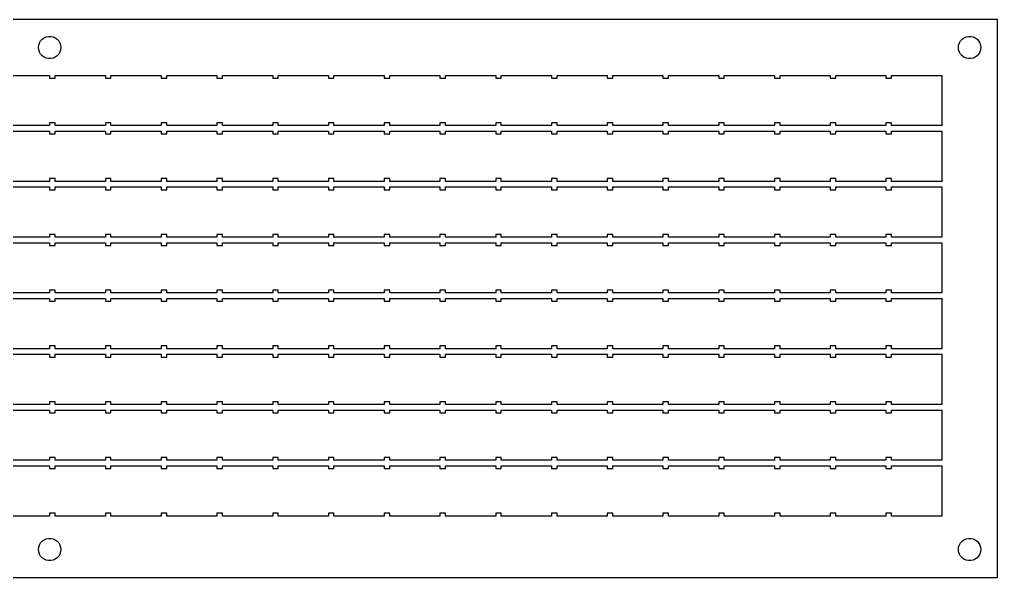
# Model space of a CAD drawing. Header units: metres. Extents: x 0 to 340, y 0 to 100.
# Drawn here: x 164.6 to 340, y 0 to 100 of the extents above; entities that cross this region are included whole.
import ezdxf

# ---------------------------------------------------------------- set-up
doc = ezdxf.new("R2010")
doc.units = ezdxf.units.M

msp = doc.modelspace()

# ---------------------------------------------------------------- linework, layer by layer
for p, q in [((340, 100), (0, 100)), ((340, 0), (340, 100)), ((168.382, 96.1756), (168.662, 96.4863)), ((168.662, 96.4863), (169, 96.732)), ((169, 96.732), (169.382, 96.9021)), ((169.382, 96.9021), (169.791, 96.989)), ((169.791, 96.989), (170.209, 96.989)), ((170.209, 96.989), (170.618, 96.9021)), ((170.618, 96.9021), (171, 96.732)), ((171, 96.732), (171.338, 96.4863)), ((171.338, 96.4863), (171.618, 96.1756)), ((333.382, 96.1756), (333.662, 96.4863)), ((333.662, 96.4863), (334, 96.732)), ((334, 96.732), (334.382, 96.9021)), ((334.382, 96.9021), (334.791, 96.989)), ((334.791, 96.989), (335.209, 96.989)), ((335.209, 96.989), (335.618, 96.9021)), ((335.618, 96.9021), (336, 96.732)), ((336, 96.732), (336.338, 96.4863)), ((336.338, 96.4863), (336.618, 96.1756)), ((168, 95), (168.044, 95.4158)), ((168.044, 94.5842), (168, 95)), ((168.044, 95.4158), (168.173, 95.8135)), ((168.173, 95.8135), (168.382, 96.1756)), ((171.618, 96.1756), (171.827, 95.8135)), ((171.827, 95.8135), (171.956, 95.4158)), ((171.956, 95.4158), (172, 95)), ((172, 95), (171.956, 94.5842)), ((333, 95), (333.044, 95.4158)), ((333.044, 94.5842), (333, 95)), ((333.044, 95.4158), (333.173, 95.8135)), ((333.173, 95.8135), (333.382, 96.1756)), ((336.618, 96.1756), (336.827, 95.8135)), ((336.827, 95.8135), (336.956, 95.4158)), ((336.956, 95.4158), (337, 95)), ((337, 95), (336.956, 94.5842)), ((168.173, 94.1865), (168.044, 94.5842)), ((168.382, 93.8244), (168.173, 94.1865)), ((168.662, 93.5137), (168.382, 93.8244)), ((169, 93.2679), (168.662, 93.5137)), ((169.382, 93.0979), (169, 93.2679)), ((169.791, 93.011), (169.382, 93.0979)), ((170.209, 93.011), (169.791, 93.011)), ((170.618, 93.0979), (170.209, 93.011)), ((171, 93.2679), (170.618, 93.0979)), ((171.338, 93.5137), (171, 93.2679)), ((171.618, 93.8244), (171.338, 93.5137)), ((171.827, 94.1865), (171.618, 93.8244)), ((171.956, 94.5842), (171.827, 94.1865)), ((333.173, 94.1865), (333.044, 94.5842)), ((333.382, 93.8244), (333.173, 94.1865)), ((333.662, 93.5137), (333.382, 93.8244)), ((334, 93.2679), (333.662, 93.5137)), ((334.382, 93.0979), (334, 93.2679)), ((334.791, 93.011), (334.382, 93.0979)), ((335.209, 93.011), (334.791, 93.011)), ((335.618, 93.0979), (335.209, 93.011)), ((336, 93.2679), (335.618, 93.0979)), ((336.338, 93.5137), (336, 93.2679)), ((336.618, 93.8244), (336.338, 93.5137)), ((336.827, 94.1865), (336.618, 93.8244)), ((336.956, 94.5842), (336.827, 94.1865)), ((161, 90), (170, 90)), ((170, 90), (170, 89.5)), ((170, 89.5), (171, 89.5)), ((171, 89.5), (171, 90)), ((171, 90), (180, 90)), ((180, 90), (180, 89.5)), ((180, 89.5), (181, 89.5)), ((181, 89.5), (181, 90)), ((181, 90), (190, 90)), ((190, 90), (190, 89.5)), ((190, 89.5), (191, 89.5)), ((191, 89.5), (191, 90)), ((191, 90), (200, 90)), ((200, 90), (200, 89.5)), ((200, 89.5), (201, 89.5)), ((201, 89.5), (201, 90)), ((201, 90), (210, 90)), ((210, 90), (210, 89.5)), ((210, 89.5), (211, 89.5)), ((211, 89.5), (211, 90)), ((211, 90), (220, 90)), ((220, 90), (220, 89.5)), ((220, 89.5), (221, 89.5)), ((221, 89.5), (221, 90)), ((221, 90), (230, 90)), ((230, 90), (230, 89.5)), ((230, 89.5), (231, 89.5)), ((231, 89.5), (231, 90)), ((231, 90), (240, 90)), ((240, 90), (240, 89.5)), ((240, 89.5), (241, 89.5)), ((241, 89.5), (241, 90)), ((241, 90), (250, 90)), ((250, 90), (250, 89.5)), ((250, 89.5), (251, 89.5)), ((251, 89.5), (251, 90)), ((251, 90), (260, 90)), ((260, 90), (260, 89.5)), ((260, 89.5), (261, 89.5)), ((261, 89.5), (261, 90)), ((261, 90), (270, 90)), ((270, 90), (270, 89.5)), ((270, 89.5), (271, 89.5)), ((271, 89.5), (271, 90)), ((271, 90), (280, 90)), ((280, 90), (280, 89.5)), ((280, 89.5), (281, 89.5)), ((281, 89.5), (281, 90)), ((281, 90), (290, 90)), ((290, 90), (290, 89.5)), ((290, 89.5), (291, 89.5)), ((291, 89.5), (291, 90)), ((291, 90), (300, 90)), ((300, 90), (300, 89.5)), ((300, 89.5), (301, 89.5)), ((301, 89.5), (301, 90)), ((301, 90), (310, 90)), ((310, 90), (310, 89.5)), ((310, 89.5), (311, 89.5)), ((311, 89.5), (311, 90)), ((311, 90), (320, 90)), ((320, 90), (320, 89.5)), ((320, 89.5), (321, 89.5)), ((321, 89.5), (321, 90)), ((321, 90), (330, 90)), ((330, 90), (330, 81)), ((170, 81), (161, 81)), ((171, 81.5), (170, 81.5)), ((170, 81.5), (170, 81)), ((171, 81), (171, 81.5)), ((180, 81), (171, 81)), ((181, 81.5), (180, 81.5)), ((180, 81.5), (180, 81)), ((181, 81), (181, 81.5)), ((190, 81), (181, 81)), ((191, 81.5), (190, 81.5)), ((190, 81.5), (190, 81)), ((191, 81), (191, 81.5)), ((200, 81), (191, 81)), ((201, 81.5), (200, 81.5)), ((200, 81.5), (200, 81)), ((201, 81), (201, 81.5)), ((210, 81), (201, 81)), ((211, 81.5), (210, 81.5)), ((210, 81.5), (210, 81)), ((211, 81), (211, 81.5)), ((220, 81), (211, 81)), ((221, 81.5), (220, 81.5)), ((220, 81.5), (220, 81)), ((221, 81), (221, 81.5)), ((230, 81), (221, 81)), ((231, 81.5), (230, 81.5)), ((230, 81.5), (230, 81)), ((231, 81), (231, 81.5)), ((240, 81), (231, 81)), ((241, 81.5), (240, 81.5)), ((240, 81.5), (240, 81)), ((241, 81), (241, 81.5)), ((250, 81), (241, 81)), ((251, 81.5), (250, 81.5)), ((250, 81.5), (250, 81)), ((251, 81), (251, 81.5)), ((260, 81), (251, 81)), ((261, 81.5), (260, 81.5)), ((260, 81.5), (260, 81)), ((261, 81), (261, 81.5)), ((270, 81), (261, 81)), ((271, 81.5), (270, 81.5)), ((270, 81.5), (270, 81)), ((271, 81), (271, 81.5)), ((280, 81), (271, 81)), ((281, 81.5), (280, 81.5)), ((280, 81.5), (280, 81)), ((281, 81), (281, 81.5)), ((290, 81), (281, 81)), ((291, 81.5), (290, 81.5)), ((290, 81.5), (290, 81)), ((291, 81), (291, 81.5)), ((300, 81), (291, 81)), ((301, 81.5), (300, 81.5)), ((300, 81.5), (300, 81)), ((301, 81), (301, 81.5)), ((310, 81), (301, 81)), ((311, 81.5), (310, 81.5)), ((310, 81.5), (310, 81)), ((311, 81), (311, 81.5)), ((320, 81), (311, 81)), ((321, 81.5), (320, 81.5)), ((320, 81.5), (320, 81)), ((321, 81), (321, 81.5)), ((330, 81), (321, 81)), ((161, 80), (170, 80)), ((170, 80), (170, 79.5)), ((170, 79.5), (171, 79.5)), ((171, 79.5), (171, 80)), ((171, 80), (180, 80)), ((180, 80), (180, 79.5)), ((180, 79.5), (181, 79.5)), ((181, 79.5), (181, 80)), ((181, 80), (190, 80)), ((190, 80), (190, 79.5)), ((190, 79.5), (191, 79.5)), ((191, 79.5), (191, 80)), ((191, 80), (200, 80)), ((200, 80), (200, 79.5)), ((200, 79.5), (201, 79.5)), ((201, 79.5), (201, 80)), ((201, 80), (210, 80)), ((210, 80), (210, 79.5)), ((210, 79.5), (211, 79.5)), ((211, 79.5), (211, 80)), ((211, 80), (220, 80)), ((220, 80), (220, 79.5)), ((220, 79.5), (221, 79.5)), ((221, 79.5), (221, 80)), ((221, 80), (230, 80)), ((230, 80), (230, 79.5)), ((230, 79.5), (231, 79.5)), ((231, 79.5), (231, 80)), ((231, 80), (240, 80)), ((240, 80), (240, 79.5)), ((240, 79.5), (241, 79.5)), ((241, 79.5), (241, 80)), ((241, 80), (250, 80)), ((250, 80), (250, 79.5)), ((250, 79.5), (251, 79.5)), ((251, 79.5), (251, 80)), ((251, 80), (260, 80)), ((260, 80), (260, 79.5)), ((260, 79.5), (261, 79.5)), ((261, 79.5), (261, 80)), ((261, 80), (270, 80)), ((270, 80), (270, 79.5)), ((270, 79.5), (271, 79.5)), ((271, 79.5), (271, 80)), ((271, 80), (280, 80)), ((280, 80), (280, 79.5)), ((280, 79.5), (281, 79.5)), ((281, 79.5), (281, 80)), ((281, 80), (290, 80)), ((290, 80), (290, 79.5)), ((290, 79.5), (291, 79.5)), ((291, 79.5), (291, 80)), ((291, 80), (300, 80)), ((300, 80), (300, 79.5)), ((300, 79.5), (301, 79.5)), ((301, 79.5), (301, 80)), ((301, 80), (310, 80)), ((310, 80), (310, 79.5)), ((310, 79.5), (311, 79.5)), ((311, 79.5), (311, 80)), ((311, 80), (320, 80)), ((320, 80), (320, 79.5)), ((320, 79.5), (321, 79.5)), ((321, 79.5), (321, 80)), ((321, 80), (330, 80)), ((330, 80), (330, 71)), ((170, 71), (161, 71)), ((171, 71.5), (170, 71.5)), ((170, 71.5), (170, 71)), ((171, 71), (171, 71.5)), ((180, 71), (171, 71)), ((181, 71.5), (180, 71.5)), ((180, 71.5), (180, 71)), ((181, 71), (181, 71.5)), ((190, 71), (181, 71)), ((191, 71.5), (190, 71.5)), ((190, 71.5), (190, 71)), ((191, 71), (191, 71.5)), ((200, 71), (191, 71)), ((201, 71.5), (200, 71.5)), ((200, 71.5), (200, 71)), ((201, 71), (201, 71.5)), ((210, 71), (201, 71)), ((211, 71.5), (210, 71.5)), ((210, 71.5), (210, 71)), ((211, 71), (211, 71.5)), ((220, 71), (211, 71)), ((221, 71.5), (220, 71.5)), ((220, 71.5), (220, 71)), ((221, 71), (221, 71.5)), ((230, 71), (221, 71)), ((231, 71.5), (230, 71.5)), ((230, 71.5), (230, 71)), ((231, 71), (231, 71.5)), ((240, 71), (231, 71)), ((241, 71.5), (240, 71.5)), ((240, 71.5), (240, 71)), ((241, 71), (241, 71.5)), ((250, 71), (241, 71)), ((251, 71.5), (250, 71.5)), ((250, 71.5), (250, 71)), ((251, 71), (251, 71.5)), ((260, 71), (251, 71)), ((261, 71.5), (260, 71.5)), ((260, 71.5), (260, 71)), ((261, 71), (261, 71.5)), ((270, 71), (261, 71)), ((271, 71.5), (270, 71.5)), ((270, 71.5), (270, 71)), ((271, 71), (271, 71.5)), ((280, 71), (271, 71)), ((281, 71.5), (280, 71.5)), ((280, 71.5), (280, 71)), ((281, 71), (281, 71.5)), ((290, 71), (281, 71)), ((291, 71.5), (290, 71.5)), ((290, 71.5), (290, 71)), ((291, 71), (291, 71.5)), ((300, 71), (291, 71)), ((301, 71.5), (300, 71.5)), ((300, 71.5), (300, 71)), ((301, 71), (301, 71.5)), ((310, 71), (301, 71)), ((311, 71.5), (310, 71.5)), ((310, 71.5), (310, 71)), ((311, 71), (311, 71.5)), ((320, 71), (311, 71)), ((321, 71.5), (320, 71.5)), ((320, 71.5), (320, 71)), ((321, 71), (321, 71.5)), ((330, 71), (321, 71)), ((161, 70), (170, 70)), ((170, 70), (170, 69.5)), ((170, 69.5), (171, 69.5)), ((171, 69.5), (171, 70)), ((171, 70), (180, 70)), ((180, 70), (180, 69.5)), ((180, 69.5), (181, 69.5)), ((181, 69.5), (181, 70)), ((181, 70), (190, 70)), ((190, 70), (190, 69.5)), ((190, 69.5), (191, 69.5)), ((191, 69.5), (191, 70)), ((191, 70), (200, 70)), ((200, 70), (200, 69.5)), ((200, 69.5), (201, 69.5)), ((201, 69.5), (201, 70)), ((201, 70), (210, 70)), ((210, 70), (210, 69.5)), ((210, 69.5), (211, 69.5)), ((211, 69.5), (211, 70)), ((211, 70), (220, 70)), ((220, 70), (220, 69.5)), ((220, 69.5), (221, 69.5)), ((221, 69.5), (221, 70)), ((221, 70), (230, 70)), ((230, 70), (230, 69.5)), ((230, 69.5), (231, 69.5)), ((231, 69.5), (231, 70)), ((231, 70), (240, 70)), ((240, 70), (240, 69.5)), ((240, 69.5), (241, 69.5)), ((241, 69.5), (241, 70)), ((241, 70), (250, 70)), ((250, 70), (250, 69.5)), ((250, 69.5), (251, 69.5)), ((251, 69.5), (251, 70)), ((251, 70), (260, 70)), ((260, 70), (260, 69.5)), ((260, 69.5), (261, 69.5)), ((261, 69.5), (261, 70)), ((261, 70), (270, 70)), ((270, 70), (270, 69.5)), ((270, 69.5), (271, 69.5)), ((271, 69.5), (271, 70)), ((271, 70), (280, 70)), ((280, 70), (280, 69.5)), ((280, 69.5), (281, 69.5)), ((281, 69.5), (281, 70)), ((281, 70), (290, 70)), ((290, 70), (290, 69.5)), ((290, 69.5), (291, 69.5)), ((291, 69.5), (291, 70)), ((291, 70), (300, 70)), ((300, 70), (300, 69.5)), ((300, 69.5), (301, 69.5)), ((301, 69.5), (301, 70)), ((301, 70), (310, 70)), ((310, 70), (310, 69.5)), ((310, 69.5), (311, 69.5)), ((311, 69.5), (311, 70)), ((311, 70), (320, 70)), ((320, 70), (320, 69.5)), ((320, 69.5), (321, 69.5)), ((321, 69.5), (321, 70)), ((321, 70), (330, 70)), ((330, 70), (330, 61)), ((171, 61.5), (170, 61.5)), ((170, 61.5), (170, 61)), ((171, 61), (171, 61.5)), ((181, 61.5), (180, 61.5)), ((180, 61.5), (180, 61)), ((181, 61), (181, 61.5)), ((191, 61.5), (190, 61.5)), ((190, 61.5), (190, 61)), ((191, 61), (191, 61.5)), ((201, 61.5), (200, 61.5)), ((200, 61.5), (200, 61)), ((201, 61), (201, 61.5)), ((211, 61.5), (210, 61.5)), ((210, 61.5), (210, 61)), ((211, 61), (211, 61.5)), ((221, 61.5), (220, 61.5)), ((220, 61.5), (220, 61)), ((221, 61), (221, 61.5)), ((231, 61.5), (230, 61.5)), ((230, 61.5), (230, 61)), ((231, 61), (231, 61.5)), ((241, 61.5), (240, 61.5)), ((240, 61.5), (240, 61)), ((241, 61), (241, 61.5)), ((251, 61.5), (250, 61.5)), ((250, 61.5), (250, 61)), ((251, 61), (251, 61.5)), ((261, 61.5), (260, 61.5)), ((260, 61.5), (260, 61)), ((261, 61), (261, 61.5)), ((271, 61.5), (270, 61.5)), ((270, 61.5), (270, 61)), ((271, 61), (271, 61.5)), ((281, 61.5), (280, 61.5)), ((280, 61.5), (280, 61)), ((281, 61), (281, 61.5)), ((291, 61.5), (290, 61.5)), ((290, 61.5), (290, 61)), ((291, 61), (291, 61.5)), ((301, 61.5), (300, 61.5)), ((300, 61.5), (300, 61)), ((301, 61), (301, 61.5)), ((311, 61.5), (310, 61.5)), ((310, 61.5), (310, 61)), ((311, 61), (311, 61.5)), ((321, 61.5), (320, 61.5)), ((320, 61.5), (320, 61)), ((321, 61), (321, 61.5)), ((170, 61), (161, 61)), ((161, 60), (170, 60)), ((170, 60), (170, 59.5)), ((180, 61), (171, 61)), ((171, 59.5), (171, 60)), ((171, 60), (180, 60)), ((180, 60), (180, 59.5)), ((190, 61), (181, 61)), ((181, 59.5), (181, 60)), ((181, 60), (190, 60)), ((190, 60), (190, 59.5)), ((200, 61), (191, 61)), ((191, 59.5), (191, 60)), ((191, 60), (200, 60)), ((200, 60), (200, 59.5)), ((210, 61), (201, 61)), ((201, 59.5), (201, 60)), ((201, 60), (210, 60)), ((210, 60), (210, 59.5)), ((220, 61), (211, 61)), ((211, 59.5), (211, 60)), ((211, 60), (220, 60)), ((220, 60), (220, 59.5)), ((230, 61), (221, 61)), ((221, 59.5), (221, 60)), ((221, 60), (230, 60)), ((230, 60), (230, 59.5)), ((240, 61), (231, 61)), ((231, 59.5), (231, 60)), ((231, 60), (240, 60)), ((240, 60), (240, 59.5)), ((250, 61), (241, 61)), ((241, 59.5), (241, 60)), ((241, 60), (250, 60)), ((250, 60), (250, 59.5)), ((260, 61), (251, 61)), ((251, 59.5), (251, 60)), ((251, 60), (260, 60)), ((260, 60), (260, 59.5)), ((270, 61), (261, 61)), ((261, 59.5), (261, 60)), ((261, 60), (270, 60)), ((270, 60), (270, 59.5)), ((280, 61), (271, 61)), ((271, 59.5), (271, 60)), ((271, 60), (280, 60)), ((280, 60), (280, 59.5)), ((290, 61), (281, 61)), ((281, 59.5), (281, 60)), ((281, 60), (290, 60)), ((290, 60), (290, 59.5)), ((300, 61), (291, 61)), ((291, 59.5), (291, 60)), ((291, 60), (300, 60)), ((300, 60), (300, 59.5)), ((310, 61), (301, 61)), ((301, 59.5), (301, 60)), ((301, 60), (310, 60)), ((310, 60), (310, 59.5)), ((320, 61), (311, 61)), ((311, 59.5), (311, 60)), ((311, 60), (320, 60)), ((320, 60), (320, 59.5)), ((330, 61), (321, 61)), ((321, 59.5), (321, 60)), ((321, 60), (330, 60)), ((330, 60), (330, 51)), ((170, 59.5), (171, 59.5)), ((180, 59.5), (181, 59.5)), ((190, 59.5), (191, 59.5)), ((200, 59.5), (201, 59.5)), ((210, 59.5), (211, 59.5)), ((220, 59.5), (221, 59.5)), ((230, 59.5), (231, 59.5)), ((240, 59.5), (241, 59.5)), ((250, 59.5), (251, 59.5)), ((260, 59.5), (261, 59.5)), ((270, 59.5), (271, 59.5)), ((280, 59.5), (281, 59.5)), ((290, 59.5), (291, 59.5)), ((300, 59.5), (301, 59.5)), ((310, 59.5), (311, 59.5)), ((320, 59.5), (321, 59.5)), ((170, 51), (161, 51)), ((171, 51.5), (170, 51.5)), ((170, 51.5), (170, 51)), ((171, 51), (171, 51.5)), ((180, 51), (171, 51)), ((181, 51.5), (180, 51.5)), ((180, 51.5), (180, 51)), ((181, 51), (181, 51.5)), ((190, 51), (181, 51)), ((191, 51.5), (190, 51.5)), ((190, 51.5), (190, 51)), ((191, 51), (191, 51.5)), ((200, 51), (191, 51)), ((201, 51.5), (200, 51.5)), ((200, 51.5), (200, 51)), ((201, 51), (201, 51.5)), ((210, 51), (201, 51)), ((211, 51.5), (210, 51.5)), ((210, 51.5), (210, 51)), ((211, 51), (211, 51.5)), ((220, 51), (211, 51)), ((221, 51.5), (220, 51.5)), ((220, 51.5), (220, 51)), ((221, 51), (221, 51.5)), ((230, 51), (221, 51)), ((231, 51.5), (230, 51.5)), ((230, 51.5), (230, 51)), ((231, 51), (231, 51.5)), ((240, 51), (231, 51)), ((241, 51.5), (240, 51.5)), ((240, 51.5), (240, 51)), ((241, 51), (241, 51.5)), ((250, 51), (241, 51)), ((251, 51.5), (250, 51.5)), ((250, 51.5), (250, 51)), ((251, 51), (251, 51.5)), ((260, 51), (251, 51)), ((261, 51.5), (260, 51.5)), ((260, 51.5), (260, 51)), ((261, 51), (261, 51.5)), ((270, 51), (261, 51)), ((271, 51.5), (270, 51.5)), ((270, 51.5), (270, 51)), ((271, 51), (271, 51.5)), ((280, 51), (271, 51)), ((281, 51.5), (280, 51.5)), ((280, 51.5), (280, 51)), ((281, 51), (281, 51.5)), ((290, 51), (281, 51)), ((291, 51.5), (290, 51.5)), ((290, 51.5), (290, 51)), ((291, 51), (291, 51.5)), ((300, 51), (291, 51)), ((301, 51.5), (300, 51.5)), ((300, 51.5), (300, 51)), ((301, 51), (301, 51.5)), ((310, 51), (301, 51)), ((311, 51.5), (310, 51.5)), ((310, 51.5), (310, 51)), ((311, 51), (311, 51.5)), ((320, 51), (311, 51)), ((321, 51.5), (320, 51.5)), ((320, 51.5), (320, 51)), ((321, 51), (321, 51.5)), ((330, 51), (321, 51)), ((161, 50), (170, 50)), ((170, 50), (170, 49.5)), ((170, 49.5), (171, 49.5)), ((171, 49.5), (171, 50)), ((171, 50), (180, 50)), ((180, 50), (180, 49.5)), ((180, 49.5), (181, 49.5)), ((181, 49.5), (181, 50)), ((181, 50), (190, 50)), ((190, 50), (190, 49.5)), ((190, 49.5), (191, 49.5)), ((191, 49.5), (191, 50)), ((191, 50), (200, 50)), ((200, 50), (200, 49.5)), ((200, 49.5), (201, 49.5)), ((201, 49.5), (201, 50)), ((201, 50), (210, 50)), ((210, 50), (210, 49.5)), ((210, 49.5), (211, 49.5)), ((211, 49.5), (211, 50)), ((211, 50), (220, 50)), ((220, 50), (220, 49.5)), ((220, 49.5), (221, 49.5)), ((221, 49.5), (221, 50)), ((221, 50), (230, 50)), ((230, 50), (230, 49.5)), ((230, 49.5), (231, 49.5)), ((231, 49.5), (231, 50)), ((231, 50), (240, 50)), ((240, 50), (240, 49.5)), ((240, 49.5), (241, 49.5)), ((241, 49.5), (241, 50)), ((241, 50), (250, 50)), ((250, 50), (250, 49.5)), ((250, 49.5), (251, 49.5)), ((251, 49.5), (251, 50)), ((251, 50), (260, 50)), ((260, 50), (260, 49.5)), ((260, 49.5), (261, 49.5)), ((261, 49.5), (261, 50)), ((261, 50), (270, 50)), ((270, 50), (270, 49.5)), ((270, 49.5), (271, 49.5)), ((271, 49.5), (271, 50)), ((271, 50), (280, 50)), ((280, 50), (280, 49.5)), ((280, 49.5), (281, 49.5)), ((281, 49.5), (281, 50)), ((281, 50), (290, 50)), ((290, 50), (290, 49.5)), ((290, 49.5), (291, 49.5)), ((291, 49.5), (291, 50)), ((291, 50), (300, 50)), ((300, 50), (300, 49.5)), ((300, 49.5), (301, 49.5)), ((301, 49.5), (301, 50)), ((301, 50), (310, 50)), ((310, 50), (310, 49.5)), ((310, 49.5), (311, 49.5)), ((311, 49.5), (311, 50)), ((311, 50), (320, 50)), ((320, 50), (320, 49.5)), ((320, 49.5), (321, 49.5)), ((321, 49.5), (321, 50)), ((321, 50), (330, 50)), ((330, 50), (330, 41)), ((170, 41), (161, 41)), ((171, 41.5), (170, 41.5)), ((170, 41.5), (170, 41)), ((171, 41), (171, 41.5)), ((180, 41), (171, 41)), ((181, 41.5), (180, 41.5)), ((180, 41.5), (180, 41)), ((181, 41), (181, 41.5)), ((190, 41), (181, 41)), ((191, 41.5), (190, 41.5)), ((190, 41.5), (190, 41)), ((191, 41), (191, 41.5)), ((200, 41), (191, 41)), ((201, 41.5), (200, 41.5)), ((200, 41.5), (200, 41)), ((201, 41), (201, 41.5)), ((210, 41), (201, 41)), ((211, 41.5), (210, 41.5)), ((210, 41.5), (210, 41)), ((211, 41), (211, 41.5)), ((220, 41), (211, 41)), ((221, 41.5), (220, 41.5)), ((220, 41.5), (220, 41)), ((221, 41), (221, 41.5)), ((230, 41), (221, 41)), ((231, 41.5), (230, 41.5)), ((230, 41.5), (230, 41)), ((231, 41), (231, 41.5)), ((240, 41), (231, 41)), ((241, 41.5), (240, 41.5)), ((240, 41.5), (240, 41)), ((241, 41), (241, 41.5)), ((250, 41), (241, 41)), ((251, 41.5), (250, 41.5)), ((250, 41.5), (250, 41)), ((251, 41), (251, 41.5)), ((260, 41), (251, 41)), ((261, 41.5), (260, 41.5)), ((260, 41.5), (260, 41)), ((261, 41), (261, 41.5)), ((270, 41), (261, 41)), ((271, 41.5), (270, 41.5)), ((270, 41.5), (270, 41)), ((271, 41), (271, 41.5)), ((280, 41), (271, 41)), ((281, 41.5), (280, 41.5)), ((280, 41.5), (280, 41)), ((281, 41), (281, 41.5)), ((290, 41), (281, 41)), ((291, 41.5), (290, 41.5)), ((290, 41.5), (290, 41)), ((291, 41), (291, 41.5)), ((300, 41), (291, 41)), ((301, 41.5), (300, 41.5)), ((300, 41.5), (300, 41)), ((301, 41), (301, 41.5)), ((310, 41), (301, 41)), ((311, 41.5), (310, 41.5)), ((310, 41.5), (310, 41)), ((311, 41), (311, 41.5)), ((320, 41), (311, 41)), ((321, 41.5), (320, 41.5)), ((320, 41.5), (320, 41)), ((321, 41), (321, 41.5)), ((330, 41), (321, 41)), ((161, 40), (170, 40)), ((170, 40), (170, 39.5)), ((170, 39.5), (171, 39.5)), ((171, 39.5), (171, 40)), ((171, 40), (180, 40)), ((180, 40), (180, 39.5)), ((180, 39.5), (181, 39.5)), ((181, 39.5), (181, 40)), ((181, 40), (190, 40)), ((190, 40), (190, 39.5)), ((190, 39.5), (191, 39.5)), ((191, 39.5), (191, 40)), ((191, 40), (200, 40)), ((200, 40), (200, 39.5)), ((200, 39.5), (201, 39.5)), ((201, 39.5), (201, 40)), ((201, 40), (210, 40)), ((210, 40), (210, 39.5)), ((210, 39.5), (211, 39.5)), ((211, 39.5), (211, 40)), ((211, 40), (220, 40)), ((220, 40), (220, 39.5)), ((220, 39.5), (221, 39.5)), ((221, 39.5), (221, 40)), ((221, 40), (230, 40)), ((230, 40), (230, 39.5)), ((230, 39.5), (231, 39.5)), ((231, 39.5), (231, 40)), ((231, 40), (240, 40)), ((240, 40), (240, 39.5)), ((240, 39.5), (241, 39.5)), ((241, 39.5), (241, 40)), ((241, 40), (250, 40)), ((250, 40), (250, 39.5)), ((250, 39.5), (251, 39.5)), ((251, 39.5), (251, 40)), ((251, 40), (260, 40)), ((260, 40), (260, 39.5)), ((260, 39.5), (261, 39.5)), ((261, 39.5), (261, 40)), ((261, 40), (270, 40)), ((270, 40), (270, 39.5)), ((270, 39.5), (271, 39.5)), ((271, 39.5), (271, 40)), ((271, 40), (280, 40)), ((280, 40), (280, 39.5)), ((280, 39.5), (281, 39.5)), ((281, 39.5), (281, 40)), ((281, 40), (290, 40)), ((290, 40), (290, 39.5)), ((290, 39.5), (291, 39.5)), ((291, 39.5), (291, 40)), ((291, 40), (300, 40)), ((300, 40), (300, 39.5)), ((300, 39.5), (301, 39.5)), ((301, 39.5), (301, 40)), ((301, 40), (310, 40)), ((310, 40), (310, 39.5)), ((310, 39.5), (311, 39.5)), ((311, 39.5), (311, 40)), ((311, 40), (320, 40)), ((320, 40), (320, 39.5)), ((320, 39.5), (321, 39.5)), ((321, 39.5), (321, 40)), ((321, 40), (330, 40)), ((330, 40), (330, 31)), ((170, 31), (161, 31)), ((161, 30), (170, 30)), ((171, 31.5), (170, 31.5)), ((170, 31.5), (170, 31)), ((170, 30), (170, 29.5)), ((171, 31), (171, 31.5)), ((180, 31), (171, 31)), ((171, 29.5), (171, 30)), ((171, 30), (180, 30)), ((181, 31.5), (180, 31.5)), ((180, 31.5), (180, 31)), ((180, 30), (180, 29.5)), ((181, 31), (181, 31.5)), ((190, 31), (181, 31)), ((181, 29.5), (181, 30)), ((181, 30), (190, 30)), ((191, 31.5), (190, 31.5)), ((190, 31.5), (190, 31)), ((190, 30), (190, 29.5)), ((191, 31), (191, 31.5)), ((200, 31), (191, 31)), ((191, 29.5), (191, 30)), ((191, 30), (200, 30)), ((201, 31.5), (200, 31.5)), ((200, 31.5), (200, 31)), ((200, 30), (200, 29.5)), ((201, 31), (201, 31.5)), ((210, 31), (201, 31)), ((201, 29.5), (201, 30)), ((201, 30), (210, 30)), ((211, 31.5), (210, 31.5)), ((210, 31.5), (210, 31)), ((210, 30), (210, 29.5)), ((211, 31), (211, 31.5)), ((220, 31), (211, 31)), ((211, 29.5), (211, 30)), ((211, 30), (220, 30)), ((221, 31.5), (220, 31.5)), ((220, 31.5), (220, 31)), ((220, 30), (220, 29.5)), ((221, 31), (221, 31.5)), ((230, 31), (221, 31)), ((221, 29.5), (221, 30)), ((221, 30), (230, 30)), ((231, 31.5), (230, 31.5)), ((230, 31.5), (230, 31)), ((230, 30), (230, 29.5)), ((231, 31), (231, 31.5)), ((240, 31), (231, 31)), ((231, 29.5), (231, 30)), ((231, 30), (240, 30)), ((241, 31.5), (240, 31.5)), ((240, 31.5), (240, 31)), ((240, 30), (240, 29.5)), ((241, 31), (241, 31.5)), ((250, 31), (241, 31)), ((241, 29.5), (241, 30)), ((241, 30), (250, 30)), ((251, 31.5), (250, 31.5)), ((250, 31.5), (250, 31)), ((250, 30), (250, 29.5)), ((251, 31), (251, 31.5)), ((260, 31), (251, 31)), ((251, 29.5), (251, 30)), ((251, 30), (260, 30)), ((261, 31.5), (260, 31.5)), ((260, 31.5), (260, 31)), ((260, 30), (260, 29.5)), ((261, 31), (261, 31.5)), ((270, 31), (261, 31)), ((261, 29.5), (261, 30)), ((261, 30), (270, 30)), ((271, 31.5), (270, 31.5)), ((270, 31.5), (270, 31)), ((270, 30), (270, 29.5)), ((271, 31), (271, 31.5)), ((280, 31), (271, 31)), ((271, 29.5), (271, 30)), ((271, 30), (280, 30)), ((281, 31.5), (280, 31.5)), ((280, 31.5), (280, 31)), ((280, 30), (280, 29.5)), ((281, 31), (281, 31.5)), ((290, 31), (281, 31)), ((281, 29.5), (281, 30)), ((281, 30), (290, 30)), ((291, 31.5), (290, 31.5)), ((290, 31.5), (290, 31)), ((290, 30), (290, 29.5)), ((291, 31), (291, 31.5)), ((300, 31), (291, 31)), ((291, 29.5), (291, 30)), ((291, 30), (300, 30)), ((301, 31.5), (300, 31.5)), ((300, 31.5), (300, 31)), ((300, 30), (300, 29.5)), ((301, 31), (301, 31.5)), ((310, 31), (301, 31)), ((301, 29.5), (301, 30)), ((301, 30), (310, 30)), ((311, 31.5), (310, 31.5)), ((310, 31.5), (310, 31)), ((310, 30), (310, 29.5)), ((311, 31), (311, 31.5)), ((320, 31), (311, 31)), ((311, 29.5), (311, 30)), ((311, 30), (320, 30)), ((321, 31.5), (320, 31.5)), ((320, 31.5), (320, 31)), ((320, 30), (320, 29.5)), ((321, 31), (321, 31.5)), ((330, 31), (321, 31)), ((321, 29.5), (321, 30)), ((321, 30), (330, 30)), ((330, 30), (330, 21)), ((170, 29.5), (171, 29.5)), ((180, 29.5), (181, 29.5)), ((190, 29.5), (191, 29.5)), ((200, 29.5), (201, 29.5)), ((210, 29.5), (211, 29.5)), ((220, 29.5), (221, 29.5)), ((230, 29.5), (231, 29.5)), ((240, 29.5), (241, 29.5)), ((250, 29.5), (251, 29.5)), ((260, 29.5), (261, 29.5)), ((270, 29.5), (271, 29.5)), ((280, 29.5), (281, 29.5)), ((290, 29.5), (291, 29.5)), ((300, 29.5), (301, 29.5)), ((310, 29.5), (311, 29.5)), ((320, 29.5), (321, 29.5)), ((171, 21.5), (170, 21.5)), ((170, 21.5), (170, 21)), ((171, 21), (171, 21.5)), ((181, 21.5), (180, 21.5)), ((180, 21.5), (180, 21)), ((181, 21), (181, 21.5)), ((191, 21.5), (190, 21.5)), ((190, 21.5), (190, 21)), ((191, 21), (191, 21.5)), ((201, 21.5), (200, 21.5)), ((200, 21.5), (200, 21)), ((201, 21), (201, 21.5)), ((211, 21.5), (210, 21.5)), ((210, 21.5), (210, 21)), ((211, 21), (211, 21.5)), ((221, 21.5), (220, 21.5)), ((220, 21.5), (220, 21)), ((221, 21), (221, 21.5)), ((231, 21.5), (230, 21.5)), ((230, 21.5), (230, 21)), ((231, 21), (231, 21.5)), ((241, 21.5), (240, 21.5)), ((240, 21.5), (240, 21)), ((241, 21), (241, 21.5)), ((251, 21.5), (250, 21.5)), ((250, 21.5), (250, 21)), ((251, 21), (251, 21.5)), ((261, 21.5), (260, 21.5)), ((260, 21.5), (260, 21)), ((261, 21), (261, 21.5)), ((271, 21.5), (270, 21.5)), ((270, 21.5), (270, 21)), ((271, 21), (271, 21.5)), ((281, 21.5), (280, 21.5)), ((280, 21.5), (280, 21)), ((281, 21), (281, 21.5)), ((291, 21.5), (290, 21.5)), ((290, 21.5), (290, 21)), ((291, 21), (291, 21.5)), ((301, 21.5), (300, 21.5)), ((300, 21.5), (300, 21)), ((301, 21), (301, 21.5)), ((311, 21.5), (310, 21.5)), ((310, 21.5), (310, 21)), ((311, 21), (311, 21.5)), ((321, 21.5), (320, 21.5)), ((320, 21.5), (320, 21)), ((321, 21), (321, 21.5)), ((170, 21), (161, 21)), ((161, 20), (170, 20)), ((170, 20), (170, 19.5)), ((170, 19.5), (171, 19.5)), ((180, 21), (171, 21)), ((171, 19.5), (171, 20)), ((171, 20), (180, 20)), ((180, 20), (180, 19.5)), ((180, 19.5), (181, 19.5)), ((190, 21), (181, 21)), ((181, 19.5), (181, 20)), ((181, 20), (190, 20)), ((190, 20), (190, 19.5)), ((190, 19.5), (191, 19.5)), ((200, 21), (191, 21)), ((191, 19.5), (191, 20)), ((191, 20), (200, 20)), ((200, 20), (200, 19.5)), ((200, 19.5), (201, 19.5)), ((210, 21), (201, 21)), ((201, 19.5), (201, 20)), ((201, 20), (210, 20)), ((210, 20), (210, 19.5)), ((210, 19.5), (211, 19.5)), ((220, 21), (211, 21)), ((211, 19.5), (211, 20)), ((211, 20), (220, 20)), ((220, 20), (220, 19.5)), ((220, 19.5), (221, 19.5)), ((230, 21), (221, 21)), ((221, 19.5), (221, 20)), ((221, 20), (230, 20)), ((230, 20), (230, 19.5)), ((230, 19.5), (231, 19.5)), ((240, 21), (231, 21)), ((231, 19.5), (231, 20)), ((231, 20), (240, 20)), ((240, 20), (240, 19.5)), ((240, 19.5), (241, 19.5)), ((250, 21), (241, 21)), ((241, 19.5), (241, 20)), ((241, 20), (250, 20)), ((250, 20), (250, 19.5)), ((250, 19.5), (251, 19.5)), ((260, 21), (251, 21)), ((251, 19.5), (251, 20)), ((251, 20), (260, 20)), ((260, 20), (260, 19.5)), ((260, 19.5), (261, 19.5)), ((270, 21), (261, 21)), ((261, 19.5), (261, 20)), ((261, 20), (270, 20)), ((270, 20), (270, 19.5)), ((270, 19.5), (271, 19.5)), ((280, 21), (271, 21)), ((271, 19.5), (271, 20)), ((271, 20), (280, 20)), ((280, 20), (280, 19.5)), ((280, 19.5), (281, 19.5)), ((290, 21), (281, 21)), ((281, 19.5), (281, 20)), ((281, 20), (290, 20)), ((290, 20), (290, 19.5)), ((290, 19.5), (291, 19.5)), ((300, 21), (291, 21)), ((291, 19.5), (291, 20)), ((291, 20), (300, 20)), ((300, 20), (300, 19.5)), ((300, 19.5), (301, 19.5)), ((310, 21), (301, 21)), ((301, 19.5), (301, 20)), ((301, 20), (310, 20)), ((310, 20), (310, 19.5)), ((310, 19.5), (311, 19.5)), ((320, 21), (311, 21)), ((311, 19.5), (311, 20)), ((311, 20), (320, 20)), ((320, 20), (320, 19.5)), ((320, 19.5), (321, 19.5)), ((330, 21), (321, 21)), ((321, 19.5), (321, 20)), ((321, 20), (330, 20)), ((330, 20), (330, 11)), ((170, 11), (161, 11)), ((171, 11.5), (170, 11.5)), ((170, 11.5), (170, 11)), ((171, 11), (171, 11.5)), ((180, 11), (171, 11)), ((181, 11.5), (180, 11.5)), ((180, 11.5), (180, 11)), ((181, 11), (181, 11.5)), ((190, 11), (181, 11)), ((191, 11.5), (190, 11.5)), ((190, 11.5), (190, 11)), ((191, 11), (191, 11.5)), ((200, 11), (191, 11)), ((201, 11.5), (200, 11.5)), ((200, 11.5), (200, 11)), ((201, 11), (201, 11.5)), ((210, 11), (201, 11)), ((211, 11.5), (210, 11.5)), ((210, 11.5), (210, 11)), ((211, 11), (211, 11.5)), ((220, 11), (211, 11)), ((221, 11.5), (220, 11.5)), ((220, 11.5), (220, 11)), ((221, 11), (221, 11.5)), ((230, 11), (221, 11)), ((231, 11.5), (230, 11.5)), ((230, 11.5), (230, 11)), ((231, 11), (231, 11.5)), ((240, 11), (231, 11)), ((241, 11.5), (240, 11.5)), ((240, 11.5), (240, 11)), ((241, 11), (241, 11.5)), ((250, 11), (241, 11)), ((251, 11.5), (250, 11.5)), ((250, 11.5), (250, 11)), ((251, 11), (251, 11.5)), ((260, 11), (251, 11)), ((261, 11.5), (260, 11.5)), ((260, 11.5), (260, 11)), ((261, 11), (261, 11.5)), ((270, 11), (261, 11)), ((271, 11.5), (270, 11.5)), ((270, 11.5), (270, 11)), ((271, 11), (271, 11.5)), ((280, 11), (271, 11)), ((281, 11.5), (280, 11.5)), ((280, 11.5), (280, 11)), ((281, 11), (281, 11.5)), ((290, 11), (281, 11)), ((291, 11.5), (290, 11.5)), ((290, 11.5), (290, 11)), ((291, 11), (291, 11.5)), ((300, 11), (291, 11)), ((301, 11.5), (300, 11.5)), ((300, 11.5), (300, 11)), ((301, 11), (301, 11.5)), ((310, 11), (301, 11)), ((311, 11.5), (310, 11.5)), ((310, 11.5), (310, 11)), ((311, 11), (311, 11.5)), ((320, 11), (311, 11)), ((321, 11.5), (320, 11.5)), ((320, 11.5), (320, 11)), ((321, 11), (321, 11.5)), ((330, 11), (321, 11)), ((168, 5), (168.044, 5.41582)), ((168.044, 5.41582), (168.173, 5.81347)), ((168.173, 5.81347), (168.382, 6.17557)), ((168.382, 6.17557), (168.662, 6.48629)), ((168.662, 6.48629), (169, 6.73205)), ((169, 6.73205), (169.382, 6.90211)), ((169.382, 6.90211), (169.791, 6.98904)), ((169.791, 6.98904), (170.209, 6.98904)), ((170.209, 6.98904), (170.618, 6.90211)), ((170.618, 6.90211), (171, 6.73205)), ((171, 6.73205), (171.338, 6.48629)), ((171.338, 6.48629), (171.618, 6.17557)), ((171.618, 6.17557), (171.827, 5.81347)), ((171.827, 5.81347), (171.956, 5.41582)), ((171.956, 5.41582), (172, 5)), ((333, 5), (333.044, 5.41582)), ((333.044, 5.41582), (333.173, 5.81347)), ((333.173, 5.81347), (333.382, 6.17557)), ((333.382, 6.17557), (333.662, 6.48629)), ((333.662, 6.48629), (334, 6.73205)), ((334, 6.73205), (334.382, 6.90211)), ((334.382, 6.90211), (334.791, 6.98904)), ((334.791, 6.98904), (335.209, 6.98904)), ((335.209, 6.98904), (335.618, 6.90211)), ((335.618, 6.90211), (336, 6.73205)), ((336, 6.73205), (336.338, 6.48629)), ((336.338, 6.48629), (336.618, 6.17557)), ((336.618, 6.17557), (336.827, 5.81347)), ((336.827, 5.81347), (336.956, 5.41582)), ((336.956, 5.41582), (337, 5)), ((168.044, 4.58418), (168, 5)), ((168.173, 4.18653), (168.044, 4.58418)), ((168.382, 3.82443), (168.173, 4.18653)), ((168.662, 3.51371), (168.382, 3.82443)), ((169, 3.26795), (168.662, 3.51371)), ((171.338, 3.51371), (171, 3.26795)), ((171.618, 3.82443), (171.338, 3.51371)), ((171.827, 4.18653), (171.618, 3.82443)), ((171.956, 4.58418), (171.827, 4.18653)), ((172, 5), (171.956, 4.58418)), ((333.044, 4.58418), (333, 5)), ((333.173, 4.18653), (333.044, 4.58418)), ((333.382, 3.82443), (333.173, 4.18653)), ((333.662, 3.51371), (333.382, 3.82443)), ((334, 3.26795), (333.662, 3.51371)), ((336.338, 3.51371), (336, 3.26795)), ((336.618, 3.82443), (336.338, 3.51371)), ((336.827, 4.18653), (336.618, 3.82443)), ((336.956, 4.58418), (336.827, 4.18653)), ((337, 5), (336.956, 4.58418)), ((169.382, 3.09789), (169, 3.26795)), ((169.791, 3.01096), (169.382, 3.09789)), ((170.209, 3.01096), (169.791, 3.01096)), ((170.618, 3.09789), (170.209, 3.01096)), ((171, 3.26795), (170.618, 3.09789)), ((334.382, 3.09789), (334, 3.26795)), ((334.791, 3.01096), (334.382, 3.09789)), ((335.209, 3.01096), (334.791, 3.01096)), ((335.618, 3.09789), (335.209, 3.01096)), ((336, 3.26795), (335.618, 3.09789)), ((0, 0), (340, 0))]:
    msp.add_line(p, q)

doc.saveas('drawing.dxf')
